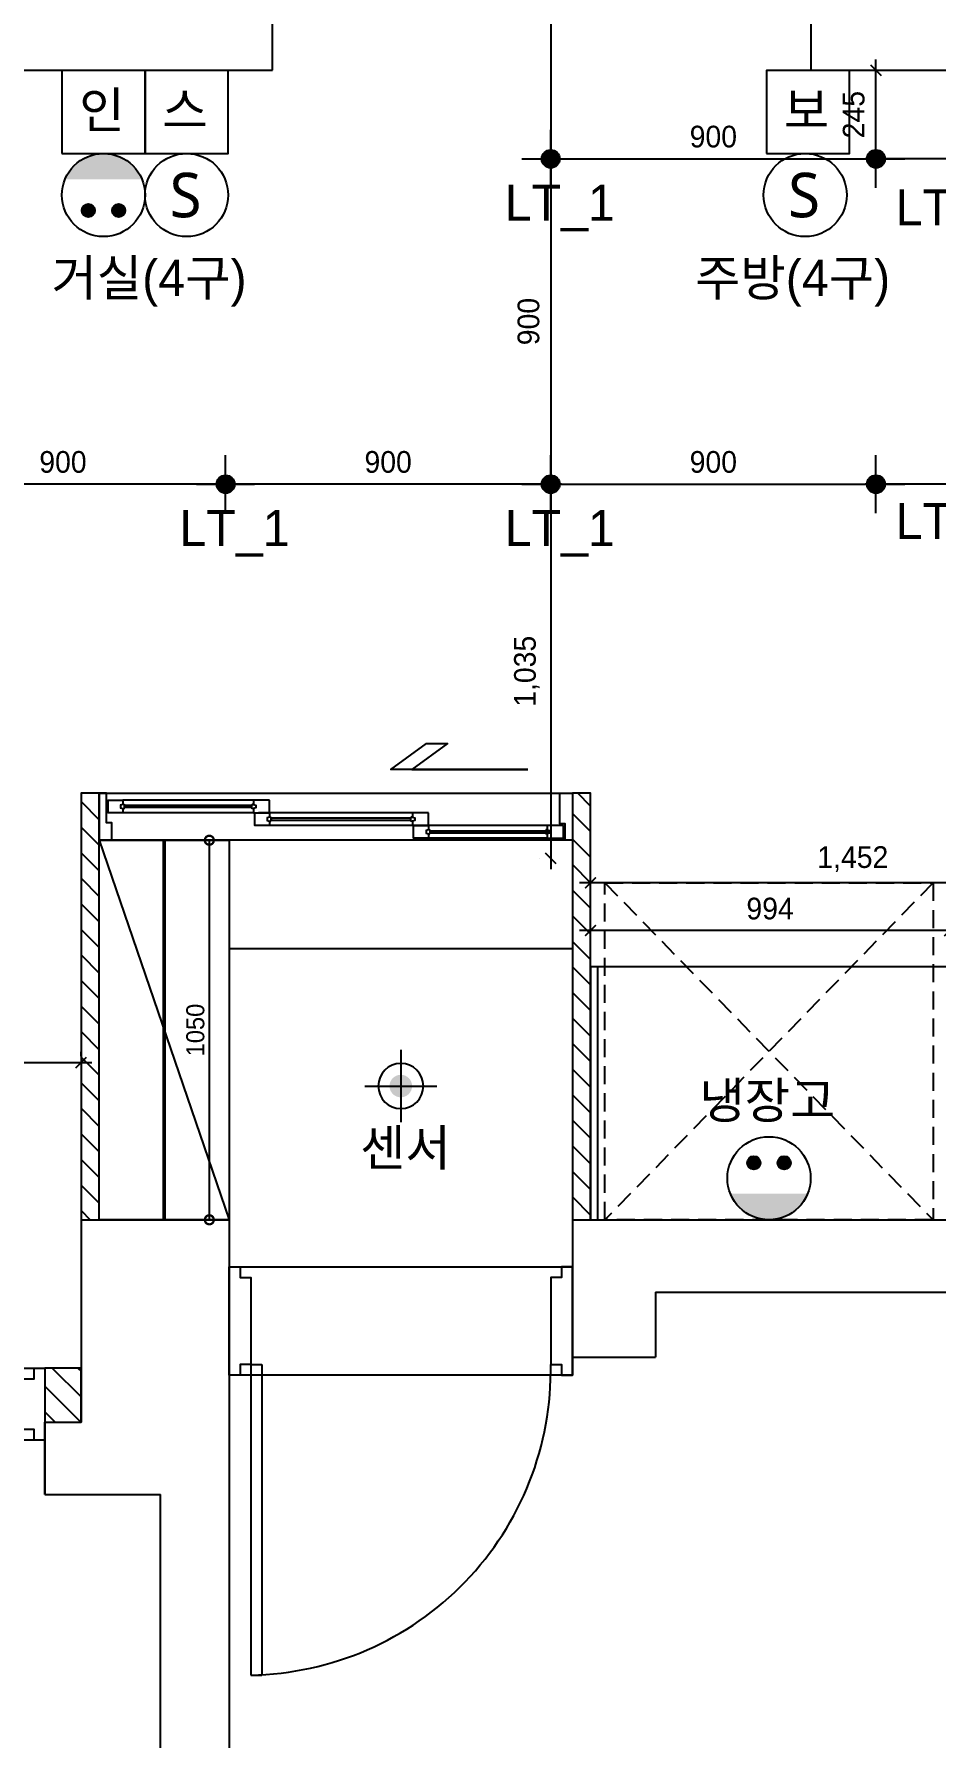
# Model space of a CAD drawing. Header units: inches. Extents: x 47110 to 276445, y 19043 to 183074.
# Drawn here: x 77839 to 80335, y 23335 to 28049 of the extents above; entities that cross this region are included whole.
import ezdxf
from ezdxf.enums import TextEntityAlignment as Align

# ---------------------------------------------------------------- set-up
doc = ezdxf.new("R2010")
doc.units = ezdxf.units.IN
doc.header["$LTSCALE"] = 50
doc.header["$MEASUREMENT"] = 0
doc.header["$PDSIZE"] = 700.071425
for name, pattern in [('DASHEDX2', [1.5, 1, -0.5]), ('HID', [2.5, 1.5, -1]), ('HID2', [1, 0.5, -0.5])]:
    doc.linetypes.add(name, pattern=pattern)
for name, color, linetype in [('06-FUR', 6, 'Continuous'), ('06-LIGHT', 4, 'Continuous'), ('07-DIM WAL', 5, 'Continuous'), ('08-HAT', 8, 'Continuous'), ('3.기호.계단선', 30, 'Continuous'), ('CO-DOOR', 8, 'Continuous'), ('RC-LIGHT', 7, 'Continuous'), ('WAL NEW', 3, 'Continuous'), ('도면층2', 2, 'Continuous'), ('도면층4', 4, 'Continuous'), ('도면층5', 5, 'Continuous'), ('도면층8', 8, 'Continuous'), ('설비', 140, 'Continuous')]:
    doc.layers.add(name, color=color, linetype=linetype)
doc.styles.add('HY 울릉도 L', font='H2GTRM.TTF')
doc.styles.get("Standard").update_dxf_attribs({"font": 'txt.shx', "bigfont": 'whgtxt.shx'})
doc.styles.add('스타일1', font='H2GTRE.TTF')
doc.styles.add('코레일둥고', font='')
doc.styles.get('코레일둥고').set_extended_font_data('THE정고딕110')
doc.dimstyles.new('20', dxfattribs={"dimscale": 20, "dimtxt": 2.5, "dimasz": 2.5, "dimexe": 1.25, "dimexo": 2, "dimtad": 1, "dimdec": 0, "dimtxsty": '스타일1', "dimblk": 'DOTSMALL', "dimcen": 2.5, "dimclrd": 1, "dimclre": 1, "dimclrt": 7, "dimadec": 0, "dimazin": 0, "dimtfac": 1, "dimtdec": 0, "dimtix": 1, "dimtmove": 0, "dimatfit": 3, "dimldrblk": 'DOTSMALL', "dimfxl": 1.25, "dimarcsym": 0})
doc.dimstyles.new('30', dxfattribs={"dimscale": 30, "dimtxt": 2, "dimasz": 1, "dimexe": 1, "dimexo": 1, "dimgap": 1, "dimtad": 1, "dimdec": 0, "dimrnd": 0.05, "dimdsep": 46, "dimlunit": 6, "dimtxsty": 'HY 울릉도 L', "dimblk": 'ARCHTICK', "dimcen": 2.5, "dimdle": 1, "dimclrd": 133, "dimclre": 133, "dimclrt": 30, "dimadec": 0, "dimazin": 0, "dimtfac": 1, "dimtdec": 0, "dimtix": 1, "dimtmove": 2, "dimatfit": 3, "dimldrblk": 'ARCHTICK', "dimfxl": 1, "dimlwd": -1, "dimlwe": -1, "dimarcsym": 0})

# ---------------------------------------------------------------- blocks, each defined once
blk = doc.blocks.new('fffsere')
at = {"layer": '도면층2'}
for p, q in [((56876.1, 27948.7), (56876.1, 28248.7)), ((58366.1, 28248.7), (58366.1, 27948.7)), ((53346.1, 27948.7), (56876.1, 27948.7)), ((58366.1, 27948.7), (61421.1, 27948.7)), ((56346.1, 24768.7), (56346.1, 24208.7)), ((56346.1, 24768.7), (56756.1, 24768.7)), ((56756.1, 24768.7), (56756.1, 21708.7)), ((57706.1, 24768.7), (57706.1, 24388.7)), ((57706.1, 24768.7), (60766.1, 24768.7)), ((56756.1, 24588.7), (56756.1, 24388.7)), ((57706.1, 24588.7), (57706.1, 24388.7)), ((57936.1, 24568.7), (57936.1, 24388.7)), ((57936.1, 24568.7), (62656.1, 24568.7)), ((57706.1, 24388.7), (57936.1, 24388.7)), ((56246.1, 24208.7), (56346.1, 24208.7)), ((56246.1, 24008.7), (56246.1, 24208.7)), ((56246.1, 24008.7), (56566.1, 24008.7)), ((56566.1, 21908.7), (56566.1, 24008.7))]:
    blk.add_line(p, q, dxfattribs=at)
at = {"layer": '도면층4'}
for p, q in [((56756.1, 24338.7), (56756.1, 24638.7)), ((56756.1, 24638.7), (57706.1, 24638.7)), ((56756.1, 24638.7), (56756.1, 24338.7)), ((57706.1, 24638.7), (57706.1, 24338.7)), ((57706.1, 24338.7), (56756.1, 24338.7)), ((56816.1, 24368.7), (56816.1, 23508.7)), ((56816.1, 24368.7), (56846.1, 24368.7)), ((56846.1, 24368.7), (56846.1, 23509.2)), ((56246.1, 24208.7), (56246.1, 24008.7)), ((56246.1, 24008.7), (56246.1, 24208.7)), ((56816.1, 23508.7), (56846.1, 23508.7))]:
    blk.add_line(p, q, dxfattribs=at)
for points in [[(56756.1, 24638.7), (56786.1, 24638.7), (56786.1, 24608.7), (56816.1, 24608.7), (56816.1, 24368.7), (56786.1, 24368.7), (56786.1, 24338.7), (56756.1, 24338.7), (56756.1, 24638.7)], [(57706.1, 24638.7), (57676.1, 24638.7), (57676.1, 24608.7), (57646.1, 24608.7), (57646.1, 24368.7), (57676.1, 24368.7), (57676.1, 24338.7), (57706.1, 24338.7), (57706.1, 24638.7)]]:
    blk.add_lwpolyline(points, dxfattribs=at)
at = {"layer": '도면층5'}
blk.add_arc((56801.4, 24353.9), 844.8, 270.9961, 1.0008, dxfattribs=at)
blk = doc.blocks.new('FFFF')
at = {"layer": 'WAL NEW'}
h = blk.add_hatch(dxfattribs=at)
h.set_pattern_fill('_USER', color=256, scale=50, angle=-45, pattern_type=0)
h.set_pattern_definition([(315, (22860, -1e-11), (35.35534, 35.35534), [])])
h.paths.add_polyline_path([(77896.1, 24768.7), (77896.1, 25948.7), (77846.1, 25948.7), (77846.1, 24768.7)])
h = blk.add_hatch(dxfattribs=at)
h.set_pattern_fill('_USER', color=256, scale=50, angle=-45, pattern_type=0)
h.set_pattern_definition([(315, (21500, 0), (35.35534, 35.35534), [])])
h.paths.add_polyline_path([(79256.1, 24768.7), (79256.1, 25948.7), (79206.1, 25948.7), (79206.1, 24768.7)])
h = blk.add_hatch(dxfattribs=at)
h.set_pattern_fill('_USER', color=256, scale=50, angle=-45, pattern_type=0)
h.set_pattern_definition([(315, (0, 0), (35.35534, 35.35534), [])])
h.paths.add_polyline_path([(77846.1, 24358.7), (77746.1, 24358.7), (77746.1, 24208.7), (77846.1, 24208.7)])
blk.add_line((78856.1, 25818.7), (77896.1, 25818.7))
at = {"layer": '06-FUR', "color": 8}
for p, q in [((77896.1, 25818.7), (78256.1, 24768.7)), ((79206.1, 25518.7), (78256.1, 25518.7))]:
    blk.add_line(p, q, dxfattribs=at)
at = {"layer": '06-FUR', "color": 8, "linetype": 'DASHEDX2'}
for p, q in [((79296.1, 25700.7), (80204.1, 24768.7)), ((80204.1, 25700.7), (79296.1, 24768.7))]:
    blk.add_line(p, q, dxfattribs=at)
at = {"layer": '06-FUR', "color": 8}
for points in [[(78256.1, 24768.7), (77896.1, 24768.7), (77896.1, 25818.7), (78256.1, 25818.7)], [(79256.1, 24768.7), (79276.1, 24768.7), (79276.1, 25468.7), (79256.1, 25468.7)]]:
    blk.add_lwpolyline(points, close=True, dxfattribs=at)
at = {"layer": '06-FUR', "color": 8, "linetype": 'DASHEDX2'}
blk.add_lwpolyline([(80204.1, 24768.7), (79296.1, 24768.7), (79296.1, 25700.7), (80204.1, 25700.7)], close=True, dxfattribs=at)
at = {"layer": '06-FUR', "color": 8}
blk.add_lwpolyline([(81566.1, 25468.7), (79256.1, 25468.7), (79256.1, 24768.7), (82266.1, 24768.7), (82266.1, 25468.7)], dxfattribs=at)
at = {"layer": 'CO-DOOR', "color": 1}
blk.add_lwpolyline([(79082.4, 26014.3), (78703.2, 26014.3), (78801.8, 26086.6), (78860.2, 26086.6), (78761.5, 26014.3), (79082.4, 26014.3)], close=True, dxfattribs=at)
at = {"layer": 'WAL NEW'}
for points in [[(77896.1, 24768.7), (77896.1, 25948.7), (77846.1, 25948.7), (77846.1, 24768.7), (77896.1, 24768.7)], [(79256.1, 24768.7), (79256.1, 25948.7), (79206.1, 25948.7), (79206.1, 24768.7), (79256.1, 24768.7)]]:
    blk.add_lwpolyline(points, dxfattribs=at)
blk.add_lwpolyline([(77846.1, 24358.7), (77746.1, 24358.7), (77746.1, 24208.7), (77846.1, 24208.7)], close=True, dxfattribs=at)
at = {"layer": '도면층4'}
for p, q in [((76846.1, 24358.7), (77746.1, 24358.7)), ((77746.1, 24158.7), (76846.1, 24158.7))]:
    blk.add_line(p, q, dxfattribs=at)
blk.add_lwpolyline([(77746.1, 24158.7), (77716.1, 24158.7), (77716.1, 24188.7), (77686.1, 24188.7), (77686.1, 24328.7), (77716.1, 24328.7), (77716.1, 24358.7), (77746.1, 24358.7), (77746.1, 24158.7)], dxfattribs=at)
at = {"layer": '도면층8'}
for p, q in [((77896.1, 25948.7), (79206.1, 25948.7)), ((78323.1, 25929.7), (77962.1, 25929.7)), ((78323.1, 25894.6), (77962.1, 25894.6)), ((78763.1, 25894.6), (78337.3, 25894.6)), ((78807.5, 25859.5), (78337.3, 25859.5)), ((79136.5, 25859.5), (78807.5, 25859.5)), ((79171, 25866.7), (79171, 25864.3)), ((79206.1, 25818.7), (77896.1, 25818.7)), ((79136.5, 25824.5), (78766.6, 25824.5))]:
    blk.add_line(p, q, dxfattribs=at)
for points in [[(77896.1, 25829.3), (77896.1, 25818.7), (77931.1, 25818.7), (77931.1, 25866.7), (77916.4, 25866.7), (77916.4, 25948.7), (77896.1, 25948.7), (77896.1, 25829.3)], [(79206.1, 25943.7), (79206.1, 25818.7), (79185.7, 25818.7), (79185.7, 25864.3), (79171, 25864.3), (79171, 25948.7), (79206.1, 25948.7), (79206.1, 25943.7)], [(77962.1, 25918.9), (77965.3, 25917.3), (77965.9, 25916.2), (77966.6, 25914.5)], [(77962.1, 25905.4), (77965.3, 25907), (77965.9, 25908.2), (77966.6, 25909.8)], [(77966.6, 25909.8), (78318.6, 25909.8), (78318.6, 25914.5), (77966.6, 25914.5), (77966.6, 25909.8), (77966.6, 25914.5)], [(78323.1, 25918.9), (78319.9, 25917.3), (78319.2, 25916.2), (78318.6, 25914.5)], [(78323.1, 25905.4), (78319.9, 25907), (78319.2, 25908.2), (78318.6, 25909.8)], [(78367.5, 25883.9), (78370.7, 25882.2), (78371.3, 25881.1), (78372, 25879.4)], [(78372, 25874.7), (78758.6, 25874.7), (78758.6, 25879.4), (78372, 25879.4), (78372, 25874.7), (78372, 25879.4)], [(78763.1, 25883.9), (78759.9, 25882.2), (78759.2, 25881.1), (78758.6, 25879.4)], [(78367.5, 25870.3), (78370.7, 25871.9), (78371.3, 25873.1), (78372, 25874.7)], [(78763.1, 25870.3), (78759.9, 25871.9), (78759.2, 25873.1), (78758.6, 25874.7)], [(78807.5, 25848.8), (78810.7, 25847.2), (78811.3, 25846), (78812, 25844.3)], [(78807.5, 25835.2), (78810.7, 25836.8), (78811.3, 25838), (78812, 25839.7)], [(78812, 25839.7), (79140.6, 25839.7), (79140.6, 25844.3), (78812, 25844.3), (78812, 25839.7), (78812, 25844.3)], [(79136.5, 25848.8), (79133.3, 25847.2), (79132.7, 25846), (79132.1, 25844.3)], [(79136.5, 25835.2), (79133.3, 25836.8), (79132.7, 25838), (79132.1, 25839.7)]]:
    blk.add_lwpolyline(points, dxfattribs=at)
for points in [[(77962.1, 25906.3), (77962.1, 25894.6), (77921.2, 25894.6), (77921.2, 25929.7), (77962.1, 25929.7), (77962.1, 25918), (77955.6, 25915.9), (77955.6, 25908.4)], [(78367.5, 25929.7), (78323.1, 25929.7), (78323.1, 25918), (78329.5, 25915.9), (78329.5, 25908.4), (78323.1, 25906.3), (78323.1, 25894.6), (78367.5, 25894.6)], [(78367.5, 25871.2), (78367.5, 25859.5), (78326.6, 25859.5), (78326.6, 25894.6), (78367.5, 25894.6), (78367.5, 25882.9), (78361, 25880.9), (78361, 25873.3)], [(78807.5, 25894.6), (78763.1, 25894.6), (78763.1, 25882.9), (78769.5, 25880.9), (78769.5, 25873.3), (78763.1, 25871.2), (78763.1, 25859.5), (78807.5, 25859.5)], [(78807.5, 25836.2), (78807.5, 25824.5), (78766.6, 25824.5), (78766.6, 25859.5), (78807.5, 25859.5), (78807.5, 25847.9), (78801, 25845.8), (78801, 25838.2)], [(79181, 25859.5), (79136.5, 25859.5), (79136.5, 25847.9), (79143, 25845.8), (79143, 25838.2), (79136.5, 25836.2), (79136.5, 25824.5), (79181, 25824.5)]]:
    blk.add_lwpolyline(points, close=True, dxfattribs=at)
blk.add_blockref('fffsere', (21500, 0))
blk = doc.blocks.new('hallogen')
h = blk.add_hatch(color=256)
h.dxf.hatch_style = 1
edge = h.paths.add_edge_path()
edge.add_arc((48591.7, 60854.3), 31.2, 0, 360, ccw=False)
at = {"color": 1, "linetype": 'Continuous'}
for p, q in [((48591.7, 60954.3), (48591.7, 60754.3)), ((48691.7, 60854.3), (48491.7, 60854.3))]:
    blk.add_line(p, q, dxfattribs=at)
at = {"color": 4, "linetype": 'Continuous'}
blk.add_circle((48591.7, 60854.3), 62.5, dxfattribs=at)
blk = doc.blocks.new('_ArchTick')
at = {"color": 0, "linetype": 'ByBlock', "const_width": 0.15}
blk.add_lwpolyline([(-0.5, -0.5), (0.5, 0.5)], dxfattribs=at)
blk = doc.blocks.new('*D241')
at = {"layer": '07-DIM WAL', "color": 133, "transparency": 16777216}
for p, q in [((80402.8, 25568.7), (79348.8, 25568.7)), ((79378.8, 25538.7), (79378.8, 25538.7)), ((80372.8, 25538.7), (80372.8, 25538.7))]:
    blk.add_line(p, q, dxfattribs=at)
at = {"layer": 'Defpoints', "color": 0, "transparency": 16777216}
for p in [(79378.8, 25568.7), (79378.8, 25568.7), (80372.8, 25568.7)]:
    blk.add_point(p, dxfattribs=at)
at = {"layer": '07-DIM WAL', "color": 133, "transparency": 16777216, "xscale": 30, "yscale": 30, "zscale": 30, "rotation": 180}
blk.add_blockref('_ArchTick', (79378.8, 25568.7), dxfattribs=at)
at = {"layer": '07-DIM WAL', "color": 133, "transparency": 16777216, "xscale": 30, "yscale": 30, "zscale": 30}
blk.add_blockref('_ArchTick', (80372.8, 25568.7), dxfattribs=at)
at = {"layer": '07-DIM WAL', "color": 30, "transparency": 16777216, "insert": (79875.8, 25629.4), "char_height": 60, "attachment_point": 5, "style": 'HY 울릉도 L'}
blk.add_mtext('994', dxfattribs=at)
blk = doc.blocks.new('*D242')
at = {"layer": '07-DIM WAL', "color": 133, "transparency": 16777216}
for p, q in [((80860.8, 25700.7), (79348.8, 25700.7)), ((79378.8, 25598.7), (79378.8, 25730.7)), ((80830.8, 25598.7), (80830.8, 25730.7))]:
    blk.add_line(p, q, dxfattribs=at)
at = {"layer": 'Defpoints', "color": 0, "transparency": 16777216}
for p in [(79378.8, 25700.7), (79378.8, 25568.7), (80830.8, 25568.7)]:
    blk.add_point(p, dxfattribs=at)
at = {"layer": '07-DIM WAL', "color": 133, "transparency": 16777216, "xscale": 30, "yscale": 30, "zscale": 30, "rotation": 180}
blk.add_blockref('_ArchTick', (79378.8, 25700.7), dxfattribs=at)
at = {"layer": '07-DIM WAL', "color": 133, "transparency": 16777216, "xscale": 30, "yscale": 30, "zscale": 30}
blk.add_blockref('_ArchTick', (80830.8, 25700.7), dxfattribs=at)
at = {"layer": '07-DIM WAL', "color": 30, "transparency": 16777216, "insert": (80104.8, 25766.6), "char_height": 60, "attachment_point": 5, "style": 'HY 울릉도 L'}
blk.add_mtext('1,452', dxfattribs=at)
blk = doc.blocks.new('1')
at = {"linetype": 'Continuous'}
h = blk.add_hatch(color=4, dxfattribs=at)
h.dxf.hatch_style = 1
edge = h.paths.add_edge_path()
edge.add_arc((11539653.5, -14273503.8), 37.5, 0, 360)
at = {"color": 1, "linetype": 'Continuous'}
for p, q in [((11539653.5, -14273637.1), (11539653.5, -14273370.5)), ((11539520.2, -14273503.8), (11539786.8, -14273503.8))]:
    blk.add_line(p, q, dxfattribs=at)
at = {"color": 4, "linetype": 'Continuous'}
for radius in [41.5, 37.5]:
    blk.add_circle((11539653.5, -14273503.8), radius, dxfattribs=at)
blk = doc.blocks.new('*D243')
at = {"layer": '07-DIM WAL', "color": 133, "transparency": 16777216}
for p, q in [((79268.8, 28633.7), (79268.8, 27673.7)), ((79238.8, 28603.7), (79238.8, 28603.7)), ((79298.8, 27703.7), (79298.8, 27703.7))]:
    blk.add_line(p, q, dxfattribs=at)
at = {"layer": 'Defpoints', "color": 0, "transparency": 16777216}
for p in [(79268.8, 28603.7), (79268.8, 27703.7), (79268.8, 27703.7)]:
    blk.add_point(p, dxfattribs=at)
at = {"layer": '07-DIM WAL', "color": 133, "transparency": 16777216, "xscale": 30, "yscale": 30, "zscale": 30}
for p, rotation in [((79268.8, 28603.7), 90), ((79268.8, 27703.7), 270)]:
    blk.add_blockref('_ArchTick', p, dxfattribs=dict(at, rotation=rotation))
at = {"layer": '07-DIM WAL', "color": 30, "transparency": 16777216, "insert": (79207.5, 28153.7), "char_height": 60, "attachment_point": 5, "rotation": 90, "style": 'HY 울릉도 L'}
blk.add_mtext('900', dxfattribs=at)
blk = doc.blocks.new('*D244')
at = {"layer": '07-DIM WAL', "color": 133, "transparency": 16777216}
for p, q in [((79268.8, 27733.7), (79268.8, 26773.7)), ((79238.8, 27703.7), (79238.8, 27703.7)), ((79238.8, 26803.7), (79238.8, 26803.7))]:
    blk.add_line(p, q, dxfattribs=at)
at = {"layer": 'Defpoints', "color": 0, "transparency": 16777216}
for p in [(79268.8, 27703.7), (79268.8, 26803.7), (79268.8, 26803.7)]:
    blk.add_point(p, dxfattribs=at)
at = {"layer": '07-DIM WAL', "color": 133, "transparency": 16777216, "xscale": 30, "yscale": 30, "zscale": 30}
for p, rotation in [((79268.8, 27703.7), 90), ((79268.8, 26803.7), 270)]:
    blk.add_blockref('_ArchTick', p, dxfattribs=dict(at, rotation=rotation))
at = {"layer": '07-DIM WAL', "color": 30, "transparency": 16777216, "insert": (79207.5, 27253.7), "char_height": 60, "attachment_point": 5, "rotation": 90, "style": 'HY 울릉도 L'}
blk.add_mtext('900', dxfattribs=at)
blk = doc.blocks.new('*D245')
at = {"layer": '07-DIM WAL', "color": 133, "transparency": 16777216}
for p, q in [((79268.8, 26833.7), (79268.8, 25738.7)), ((79238.8, 26803.7), (79238.8, 26803.7)), ((79238.8, 25768.7), (79238.8, 25768.7))]:
    blk.add_line(p, q, dxfattribs=at)
at = {"layer": 'Defpoints', "color": 0, "transparency": 16777216}
for p in [(79268.8, 26803.7), (79268.8, 25768.7), (79268.8, 25768.7)]:
    blk.add_point(p, dxfattribs=at)
at = {"layer": '07-DIM WAL', "color": 133, "transparency": 16777216, "xscale": 30, "yscale": 30, "zscale": 30}
for p, rotation in [((79268.8, 26803.7), 90), ((79268.8, 25768.7), 270)]:
    blk.add_blockref('_ArchTick', p, dxfattribs=dict(at, rotation=rotation))
at = {"layer": '07-DIM WAL', "color": 30, "transparency": 16777216, "insert": (79202.9, 26286.2), "char_height": 60, "attachment_point": 5, "rotation": 90, "style": 'HY 울릉도 L'}
blk.add_mtext('1,035', dxfattribs=at)
blk = doc.blocks.new('*D246')
at = {"layer": '07-DIM WAL', "color": 133, "transparency": 16777216}
for p, q in [((79238.8, 26803.7), (80198.8, 26803.7)), ((79268.8, 26773.7), (79268.8, 26773.7)), ((80168.8, 26773.7), (80168.8, 26773.7))]:
    blk.add_line(p, q, dxfattribs=at)
at = {"layer": 'Defpoints', "color": 0, "transparency": 16777216}
for p in [(79268.8, 26803.7), (80168.8, 26803.7), (80168.8, 26803.7)]:
    blk.add_point(p, dxfattribs=at)
at = {"layer": '07-DIM WAL', "color": 133, "transparency": 16777216, "xscale": 30, "yscale": 30, "zscale": 30, "rotation": 180}
blk.add_blockref('_ArchTick', (79268.8, 26803.7), dxfattribs=at)
at = {"layer": '07-DIM WAL', "color": 133, "transparency": 16777216, "xscale": 30, "yscale": 30, "zscale": 30}
blk.add_blockref('_ArchTick', (80168.8, 26803.7), dxfattribs=at)
at = {"layer": '07-DIM WAL', "color": 30, "transparency": 16777216, "insert": (79718.8, 26865), "char_height": 60, "attachment_point": 5, "style": 'HY 울릉도 L'}
blk.add_mtext('900', dxfattribs=at)
blk = doc.blocks.new('*D247')
at = {"layer": '07-DIM WAL', "color": 133, "transparency": 16777216}
for p, q in [((81098.8, 26803.7), (80138.8, 26803.7)), ((80168.8, 26773.7), (80168.8, 26773.7)), ((81068.8, 26773.7), (81068.8, 26773.7))]:
    blk.add_line(p, q, dxfattribs=at)
at = {"layer": 'Defpoints', "color": 0, "transparency": 16777216}
for p in [(80168.8, 26803.7), (80168.8, 26803.7), (81068.8, 26803.7)]:
    blk.add_point(p, dxfattribs=at)
at = {"layer": '07-DIM WAL', "color": 133, "transparency": 16777216, "xscale": 30, "yscale": 30, "zscale": 30, "rotation": 180}
blk.add_blockref('_ArchTick', (80168.8, 26803.7), dxfattribs=at)
at = {"layer": '07-DIM WAL', "color": 133, "transparency": 16777216, "xscale": 30, "yscale": 30, "zscale": 30}
blk.add_blockref('_ArchTick', (81068.8, 26803.7), dxfattribs=at)
at = {"layer": '07-DIM WAL', "color": 30, "transparency": 16777216, "insert": (80618.8, 26865), "char_height": 60, "attachment_point": 5, "style": 'HY 울릉도 L'}
blk.add_mtext('900', dxfattribs=at)
blk = doc.blocks.new('*D249')
at = {"layer": '07-DIM WAL', "color": 133, "transparency": 16777216}
for p, q in [((78368.8, 26833.7), (78368.8, 26833.7)), ((79268.8, 26833.7), (79268.8, 26833.7)), ((79298.8, 26803.7), (78338.8, 26803.7))]:
    blk.add_line(p, q, dxfattribs=at)
at = {"layer": 'Defpoints', "color": 0, "transparency": 16777216}
for p in [(78368.8, 26803.7), (78368.8, 26803.7), (79268.8, 26803.7)]:
    blk.add_point(p, dxfattribs=at)
at = {"layer": '07-DIM WAL', "color": 133, "transparency": 16777216, "xscale": 30, "yscale": 30, "zscale": 30, "rotation": 180}
blk.add_blockref('_ArchTick', (78368.8, 26803.7), dxfattribs=at)
at = {"layer": '07-DIM WAL', "color": 133, "transparency": 16777216, "xscale": 30, "yscale": 30, "zscale": 30}
blk.add_blockref('_ArchTick', (79268.8, 26803.7), dxfattribs=at)
at = {"layer": '07-DIM WAL', "color": 30, "transparency": 16777216, "insert": (78818.8, 26865), "char_height": 60, "attachment_point": 5, "style": 'HY 울릉도 L'}
blk.add_mtext('900', dxfattribs=at)
blk = doc.blocks.new('*D250')
at = {"layer": '07-DIM WAL', "color": 133, "transparency": 16777216}
for p, q in [((77468.8, 26833.7), (77468.8, 26833.7)), ((78368.8, 26833.7), (78368.8, 26833.7)), ((78398.8, 26803.7), (77438.8, 26803.7))]:
    blk.add_line(p, q, dxfattribs=at)
at = {"layer": 'Defpoints', "color": 0, "transparency": 16777216}
for p in [(77468.8, 26803.7), (77468.8, 26803.7), (78368.8, 26803.7)]:
    blk.add_point(p, dxfattribs=at)
at = {"layer": '07-DIM WAL', "color": 133, "transparency": 16777216, "xscale": 30, "yscale": 30, "zscale": 30, "rotation": 180}
blk.add_blockref('_ArchTick', (77468.8, 26803.7), dxfattribs=at)
at = {"layer": '07-DIM WAL', "color": 133, "transparency": 16777216, "xscale": 30, "yscale": 30, "zscale": 30}
blk.add_blockref('_ArchTick', (78368.8, 26803.7), dxfattribs=at)
at = {"layer": '07-DIM WAL', "color": 30, "transparency": 16777216, "insert": (77918.8, 26865), "char_height": 60, "attachment_point": 5, "style": 'HY 울릉도 L'}
blk.add_mtext('900', dxfattribs=at)
blk = doc.blocks.new('*D256')
at = {"layer": '07-DIM WAL', "color": 133, "transparency": 16777216}
for p, q in [((77968.8, 25221.1), (77968.8, 25233.7)), ((77438.8, 25203.7), (77998.8, 25203.7)), ((77468.8, 25173.7), (77468.8, 25173.7))]:
    blk.add_line(p, q, dxfattribs=at)
at = {"layer": 'Defpoints', "color": 0, "transparency": 16777216}
for p in [(77468.8, 25203.7), (77968.8, 25203.7), (77968.8, 25191.1)]:
    blk.add_point(p, dxfattribs=at)
at = {"layer": '07-DIM WAL', "color": 133, "transparency": 16777216, "xscale": 30, "yscale": 30, "zscale": 30, "rotation": 180}
blk.add_blockref('_ArchTick', (77468.8, 25203.7), dxfattribs=at)
at = {"layer": '07-DIM WAL', "color": 133, "transparency": 16777216, "xscale": 30, "yscale": 30, "zscale": 30}
blk.add_blockref('_ArchTick', (77968.8, 25203.7), dxfattribs=at)
at = {"layer": '07-DIM WAL', "color": 30, "transparency": 16777216, "insert": (77718.8, 25265), "char_height": 60, "attachment_point": 5, "style": 'HY 울릉도 L'}
blk.add_mtext('500', dxfattribs=at)
blk = doc.blocks.new('*D263')
at = {"layer": '07-DIM WAL', "color": 133, "transparency": 16777216}
for p, q in [((79238.8, 27703.7), (80198.8, 27703.7)), ((79268.8, 27673.7), (79268.8, 27673.7)), ((80168.8, 27673.7), (80168.8, 27673.7))]:
    blk.add_line(p, q, dxfattribs=at)
at = {"layer": 'Defpoints', "color": 0, "transparency": 16777216}
for p in [(79268.8, 27703.7), (80168.8, 27703.7), (80168.8, 27703.7)]:
    blk.add_point(p, dxfattribs=at)
at = {"layer": '07-DIM WAL', "color": 133, "transparency": 16777216, "xscale": 30, "yscale": 30, "zscale": 30, "rotation": 180}
blk.add_blockref('_ArchTick', (79268.8, 27703.7), dxfattribs=at)
at = {"layer": '07-DIM WAL', "color": 133, "transparency": 16777216, "xscale": 30, "yscale": 30, "zscale": 30}
blk.add_blockref('_ArchTick', (80168.8, 27703.7), dxfattribs=at)
at = {"layer": '07-DIM WAL', "color": 30, "transparency": 16777216, "insert": (79718.8, 27765), "char_height": 60, "attachment_point": 5, "style": 'HY 울릉도 L'}
blk.add_mtext('900', dxfattribs=at)
blk = doc.blocks.new('*D264')
at = {"layer": '07-DIM WAL', "color": 133, "transparency": 16777216}
for p, q in [((81098.8, 27703.7), (80138.8, 27703.7)), ((80168.8, 27673.7), (80168.8, 27673.7)), ((81068.8, 27673.7), (81068.8, 27673.7))]:
    blk.add_line(p, q, dxfattribs=at)
at = {"layer": 'Defpoints', "color": 0, "transparency": 16777216}
for p in [(80168.8, 27703.7), (80168.8, 27703.7), (81068.8, 27703.7)]:
    blk.add_point(p, dxfattribs=at)
at = {"layer": '07-DIM WAL', "color": 133, "transparency": 16777216, "xscale": 30, "yscale": 30, "zscale": 30, "rotation": 180}
blk.add_blockref('_ArchTick', (80168.8, 27703.7), dxfattribs=at)
at = {"layer": '07-DIM WAL', "color": 133, "transparency": 16777216, "xscale": 30, "yscale": 30, "zscale": 30}
blk.add_blockref('_ArchTick', (81068.8, 27703.7), dxfattribs=at)
at = {"layer": '07-DIM WAL', "color": 30, "transparency": 16777216, "insert": (80618.8, 27765), "char_height": 60, "attachment_point": 5, "style": 'HY 울릉도 L'}
blk.add_mtext('900', dxfattribs=at)
blk = doc.blocks.new('*D267')
at = {"layer": '07-DIM WAL', "color": 133, "transparency": 16777216}
for p, q in [((80168.8, 27673.7), (80168.8, 27978.7)), ((80138.8, 27948.7), (80138.8, 27948.7)), ((80138.8, 27703.7), (80138.8, 27703.7))]:
    blk.add_line(p, q, dxfattribs=at)
at = {"layer": 'Defpoints', "color": 0, "transparency": 16777216}
for p in [(80168.8, 27948.7), (80168.8, 27948.7), (80168.8, 27703.7)]:
    blk.add_point(p, dxfattribs=at)
at = {"layer": '07-DIM WAL', "color": 133, "transparency": 16777216, "xscale": 30, "yscale": 30, "zscale": 30}
for p, rotation in [((80168.8, 27948.7), 90), ((80168.8, 27703.7), 270)]:
    blk.add_blockref('_ArchTick', p, dxfattribs=dict(at, rotation=rotation))
at = {"layer": '07-DIM WAL', "color": 30, "transparency": 16777216, "insert": (80107.5, 27826.2), "char_height": 60, "attachment_point": 5, "rotation": 90, "style": 'HY 울릉도 L'}
blk.add_mtext('245', dxfattribs=at)
blk = doc.blocks.new('swich')
at = {"layer": '설비', "color": 140}
blk.add_circle((372828.6, -86554.1), 84, dxfattribs=at)
at = {"layer": '설비', "color": 140, "insert": (372858.7, -86509.1), "char_height": 90, "width": 143.497, "attachment_point": 3}
blk.add_mtext('{\\fMalgun Gothic|b0|i0|c129|p50;S}', dxfattribs=at)
blk = doc.blocks.new('egoo')
at = {"layer": '설비'}
h = blk.add_hatch(color=140, dxfattribs=at)
edge = h.paths.add_edge_path()
edge.add_arc((1015645.3, 443433.7), 22.3, 0, 360)
h = blk.add_hatch(color=140, dxfattribs=at)
edge = h.paths.add_edge_path()
edge.add_arc((1015747.7, 443433.7), 22.3, 0, 360)
h = blk.add_hatch(color=140, dxfattribs=at)
edge = h.paths.add_edge_path()
edge.add_line((1015826.3, 443329.1), (1015566.6, 443329.1))
edge.add_ellipse((1015696.5, 443381.5), major_axis=(99, 99), ratio=1, start_angle=156.95778, end_angle=293.04222)
at = {"layer": '설비', "color": 140}
for centre, radius in [((1015696.5, 443381.5), 140), ((1015645.3, 443433.7), 22.3), ((1015747.7, 443433.7), 22.3)]:
    blk.add_circle(centre, radius, dxfattribs=at)
blk = doc.blocks.new('_DOTSMALL')
at = {"color": 0, "linetype": 'ByBlock', "const_width": 0.5}
blk.add_lwpolyline([(-0.0625, 0, 1), (0.0625, 0, 1)], format="xyb", close=True, dxfattribs=at)
blk = doc.blocks.new('*D287')
at = {"layer": '08-HAT', "color": 1, "lineweight": -2, "transparency": 16777216}
for p, q in [((78238.8, 25818.7), (78348.9, 25818.7)), ((78323.9, 25818.7), (78323.9, 24768.7)), ((78238.8, 24768.7), (78348.9, 24768.7))]:
    blk.add_line(p, q, dxfattribs=at)
at = {"layer": 'Defpoints', "color": 0, "transparency": 16777216}
for p in [(78198.8, 25818.7), (78198.8, 24768.7), (78323.9, 24768.7)]:
    blk.add_point(p, dxfattribs=at)
at = {"layer": '08-HAT', "color": 1, "lineweight": -2, "transparency": 16777216, "xscale": 50, "yscale": 50, "zscale": 50}
for p, rotation in [((78323.9, 25818.7), 90), ((78323.9, 24768.7), 270)]:
    blk.add_blockref('_DOTSMALL', p, dxfattribs=dict(at, rotation=rotation))
at = {"layer": '08-HAT', "color": 7, "transparency": 16777216, "insert": (78285.4, 25293.7), "char_height": 50, "attachment_point": 5, "rotation": 90, "style": '스타일1'}
blk.add_mtext('1050', dxfattribs=at)

msp = doc.modelspace()

# ---------------------------------------------------------------- hatches: boundary and pattern name
at = {"layer": 'RC-LIGHT'}
h = msp.add_hatch(color=10, dxfattribs=at)
edge = h.paths.add_edge_path()
edge.add_arc((79830.8076544, 24926.6231706), 18.3132637, -180, 180, ccw=False)
h = msp.add_hatch(color=10, dxfattribs=at)
edge = h.paths.add_edge_path()
edge.add_arc((79914.8720578, 24926.623168), 18.3132637, -180, 180, ccw=False)
h = msp.add_hatch(color=10, dxfattribs=at)
edge = h.paths.add_edge_path()
edge.add_line((79979.4977133, 24840.6741278), (79766.1819934, 24840.6741344))
edge.add_ellipse((79872.8398547, 24883.6753044), major_axis=(81.3172824, 81.3172773), ratio=1, start_angle=156.9577785224, end_angle=293.0422214776)

# ---------------------------------------------------------------- linework, layer by layer
at = {"layer": '06-LIGHT', "color": 10, "linetype": 'HID2', "const_width": 10}
msp.add_lwpolyline([(78198.8398547, 24768.6753044), (78198.8398547, 25818.6753044)], dxfattribs=at)
at = {"layer": 'RC-LIGHT', "color": 140}
for points in [[(77916.05957, 27718.6753044), (78146.05957, 27718.6753044), (78146.05957, 27948.6753044), (77916.05957, 27948.6753044)], [(78146.05957, 27718.6753044), (78376.05957, 27718.6753044), (78376.05957, 27948.6753044), (78146.05957, 27948.6753044)], [(79866.05957, 27718.6753044), (80096.05957, 27718.6753044), (80096.05957, 27948.6753044), (79866.05957, 27948.6753044)]]:
    msp.add_lwpolyline(points, close=True, dxfattribs=at)
at = {"layer": 'RC-LIGHT', "color": 10}
for centre, radius in [((79872.8398547, 24883.6753044), 115), ((79830.8076544, 24926.6231706), 18.3132637), ((79914.8720578, 24926.623168), 18.3132637)]:
    msp.add_circle(centre, radius, dxfattribs=at)

# ---------------------------------------------------------------- block references
msp.add_blockref('FFFF', (122.7802847, 0))
at = {"layer": 'RC-LIGHT', "xscale": 0.6024096385271789, "yscale": 0.6024096385271789, "zscale": 0.6024096385271789}
for p in [(-6872329.6530698, 8626199.933958), (-6871429.6530698, 8626199.933958), (-6873229.6530698, 8625299.933958), (-6872329.6530698, 8625299.933958), (-6871429.6530698, 8625299.933958)]:
    msp.add_blockref('1', p, dxfattribs=at)
at = {"layer": 'RC-LIGHT', "color": 140, "xscale": 0.8214285869294656, "yscale": 0.8214285869294656, "zscale": 0.8214285869294656, "rotation": 180}
msp.add_blockref('egoo', (912353.1888086, 391809.8821903), dxfattribs=at)
at = {"layer": 'RC-LIGHT', "xscale": -1}
msp.add_blockref('hallogen', (127445.541821, -35715.5888325), dxfattribs=at)
at = {"layer": '설비', "color": 140, "xscale": 1.369047619047649, "yscale": 1.369047619047649, "zscale": 1.369047619047649}
for p in [(-432159.1091599, 146100.3268974), (-430447.228047, 146100.3268974)]:
    msp.add_blockref('swich', p, dxfattribs=at)

# ---------------------------------------------------------------- texts
at = {"layer": '3.기호.계단선', "linetype": 'HID', "style": '코레일둥고'}
for s, p in [('LT_1', (79141.3890673, 27532.3956311)), ('LT_A', (80223.2213933, 27519.7632284)), ('LT_1', (78241.3890673, 26632.3956311)), ('LT_1', (79141.3890673, 26632.3956311)), ('LT_A', (80223.2213933, 26652.0427837)), ('센서', (78741.0643092, 24917.8752249))]:
    msp.add_text(s, height=100, dxfattribs=at).set_placement(p)
at = {"layer": 'RC-LIGHT', "color": 140, "style": '코레일둥고'}
for s, p in [('인', (77963.7401298, 27888.6364274)), ('스', (78193.7401298, 27888.6364274)), ('보', (79913.7401298, 27888.6364274)), ('거실(4구)', (77887.1137946, 27424.557096)), ('주방(4구)', (79668.2641918, 27424.557096))]:
    msp.add_text(s, height=100, dxfattribs=at).set_placement(p, align=Align.TOP_LEFT)
at = {"layer": 'RC-LIGHT', "color": 10, "style": '코레일둥고'}
msp.add_text('냉장고', height=100, dxfattribs=at).set_placement((79680.22154, 25149.3334857), align=Align.TOP_LEFT)

# ---------------------------------------------------------------- dimensions: what is measured, and where the dimension line sits
at = {"layer": '07-DIM WAL'}
for base, p1, p2, angle, picture, middle in [((79268.8398547, 27703.6753044), (79268.8398547, 28603.6753044), (79268.8398547, 27703.6753044), 90, '*D243', (79207.5372767, 28153.6753044)), ((80168.8398547, 27948.6753044), (80168.8398547, 27703.6753044), (80168.8398547, 27948.6753044), 90, '*D267', (80107.5372767, 27826.1753044)), ((80168.8398547, 27703.6753044), (79268.8398547, 27703.6753044), (80168.8398547, 27703.6753044), 180, '*D263', (79718.8398547, 27764.9778824)), ((80168.8398547, 27703.6753044), (81068.8398547, 27703.6753044), (80168.8398547, 27703.6753044), 180, '*D264', (80618.8398547, 27764.9778824)), ((79268.8398547, 26803.6753044), (79268.8398547, 27703.6753044), (79268.8398547, 26803.6753044), 90, '*D244', (79207.5372767, 27253.6753044)), ((77468.8398547, 26803.6753044), (78368.8398547, 26803.6753044), (77468.8398547, 26803.6753044), 180, '*D250', (77918.8398547, 26864.9778824)), ((78368.8398547, 26803.6753044), (79268.8398547, 26803.6753044), (78368.8398547, 26803.6753044), 180, '*D249', (78818.8398547, 26864.9778824)), ((80168.8398547, 26803.6753044), (79268.8398547, 26803.6753044), (80168.8398547, 26803.6753044), 180, '*D246', (79718.8398547, 26864.9778824)), ((80168.8398547, 26803.6753044), (81068.8398547, 26803.6753044), (80168.8398547, 26803.6753044), 180, '*D247', (80618.8398547, 26864.9778824)), ((79268.8398547, 25768.6752837), (79268.8398547, 26803.6753044), (79268.8398547, 25768.6752837), 90, '*D245', (79202.8561369, 26286.175294)), ((79378.8398547, 25700.6753044), (80830.8398547, 25568.6753044), (79378.8398547, 25568.6753044), 180, '*D242', (80104.8398547, 25766.6183166)), ((79378.8398547, 25568.6753044), (80372.8398547, 25568.6753044), (79378.8398547, 25568.6753044), 180, '*D241', (79875.8398547, 25629.4080045)), ((77968.8398547, 25203.6753044), (77468.8398547, 25203.6753044), (77968.8398547, 25191.0502656), 180, '*D256', (77718.8398547, 25264.9778824))]:
    dim = msp.add_linear_dim(base=base, p1=p1, p2=p2, angle=angle, dimstyle='30', override={"dimfxl": 1.25, "dimarcsym": 2}, dxfattribs=at)
    dim.commit()
    dim.dimension.update_dxf_attribs({"geometry": picture, "text_midpoint": middle})
at = {"layer": '08-HAT'}
dim = msp.add_linear_dim(base=(78323.8812224, 24768.6753044), p1=(78198.8398547, 25818.6753044), p2=(78198.8398547, 24768.6753044), angle=90, dimstyle='20', override={"dimarcsym": 2}, dxfattribs=at)
dim.commit()
dim.dimension.update_dxf_attribs({"geometry": '*D287', "text_midpoint": (78285.3825539, 25293.6753044)})

doc.saveas('drawing.dxf')
